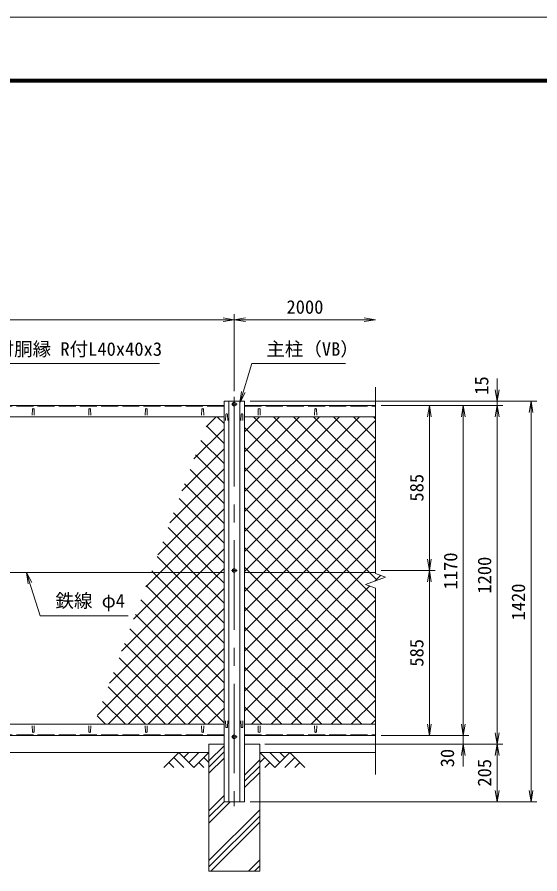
# Model space of a CAD drawing. Units: millimetres, scale not verified. Extents: x -4200 to 4200, y -2970 to 2970.
# Drawn here: x -2149 to -298, y -66 to 2970 of the extents above; entities that cross this region are included whole.
import ezdxf
from ezdxf.enums import TextEntityAlignment as Align

# ---------------------------------------------------------------- set-up
doc = ezdxf.new("R2010")
doc.units = ezdxf.units.MM
doc.header["$LTSCALE"] = 10
doc.linetypes.add('DASHED', pattern=[7.5, 6, -1.5])
doc.linetypes.add('USER1', pattern=[50.8, 31.75, -6.35, 6.35, -6.35])
for name, color, linetype, lineweight in [('0-0_D-STR1', 1, 'Continuous', 18), ('0-1_D-BMK', 2, 'USER1', 13), ('0-2_D-STR-DIM', 7, 'Continuous', 13), ('0-3_D-STR3', 3, 'Continuous', 13), ('0-4_D-BGD', 7, 'Continuous', 18), ('0-5_D-STR4', 7, 'Continuous', 18), ('0-6_D-DCR-HCH', 7, 'Continuous', 13), ('0-7_0', 7, 'Continuous', 18), ('0-9_D-STR2', 7, 'Continuous', 13), ('0-A_D-STR-TXT', 7, 'Continuous', 13), ('0-B_D-TTL', 7, 'Continuous', 18)]:
    doc.layers.add(name, color=color, linetype=linetype, lineweight=lineweight)
doc.styles.add('ＭＳ ゴシック', font='')
doc.styles.get('ＭＳ ゴシック').set_extended_font_data('MS Gothic')

# ---------------------------------------------------------------- blocks, each defined once
blk = doc.blocks.new('_Open')
at = {"layer": '0-7_0'}
blk.add_line((-10, 1.667), (0, 0), dxfattribs=at)
blk.add_lwpolyline([(-10, -1.667), (0, 0), (-10, 0)], dxfattribs=at)

msp = doc.modelspace()

# ---------------------------------------------------------------- linework, layer by layer
at = {"layer": '0-0_D-STR1'}
for p, q in [((-1416.47, 1593.92), (-3354.97, 1593.92)), ((-2094.97, 1580.79), (-2095.72, 1559.29)), ((-2088.97, 1580.79), (-2088.22, 1559.29)), ((-1894.97, 1580.79), (-1895.72, 1559.29)), ((-1888.97, 1580.79), (-1888.22, 1559.29)), ((-1694.97, 1580.79), (-1695.72, 1559.29)), ((-1688.97, 1580.79), (-1688.22, 1559.29)), ((-1494.97, 1580.79), (-1495.72, 1559.29)), ((-1488.97, 1580.79), (-1488.22, 1559.29)), ((-1398.97, 188.92), (-1398.97, 1608.92)), ((-1360.97, 188.92), (-1360.97, 1608.92)), ((-1343.47, 188.92), (-1343.47, 1608.92)), ((-1343.47, 1593.92), (-879.97, 1593.92)), ((-1294.97, 1580.79), (-1295.72, 1559.29)), ((-1288.97, 1580.79), (-1288.22, 1559.29)), ((-1094.97, 1580.79), (-1095.72, 1559.29)), ((-1088.97, 1580.79), (-1088.22, 1559.29)), ((-3354.97, 1553.92), (-1416.47, 1553.92)), ((-1409.97, 1562.3), (-1410.72, 1540.8)), ((-1403.97, 1562.3), (-1403.22, 1540.8)), ((-1355.97, 1562.3), (-1356.72, 1540.8)), ((-1349.97, 1562.3), (-1349.22, 1540.8)), ((-879.97, 1553.92), (-1343.47, 1553.92)), ((-3354.97, 463.92), (-1416.47, 463.92)), ((-2094.97, 437.05), (-2095.72, 458.55)), ((-2088.97, 437.05), (-2088.22, 458.55)), ((-1894.97, 437.05), (-1895.72, 458.55)), ((-1888.97, 437.05), (-1888.22, 458.55)), ((-1694.97, 437.05), (-1695.72, 458.55)), ((-1688.97, 437.05), (-1688.22, 458.55)), ((-1494.97, 437.05), (-1495.72, 458.55)), ((-1488.97, 437.05), (-1488.22, 458.55)), ((-1409.97, 454.25), (-1410.72, 475.75)), ((-1403.97, 454.25), (-1403.22, 475.75)), ((-1355.97, 454.25), (-1356.72, 475.75)), ((-1349.97, 454.25), (-1349.22, 475.75)), ((-879.97, 463.92), (-1343.47, 463.92)), ((-1294.97, 437.05), (-1295.72, 458.55)), ((-1288.97, 437.05), (-1288.22, 458.55)), ((-1094.97, 437.05), (-1095.72, 458.55)), ((-1088.97, 437.05), (-1088.22, 458.55)), ((-1416.47, 423.92), (-3354.97, 423.92)), ((-1343.47, 423.92), (-879.97, 423.92)), ((-1416.47, 188.92), (-1343.47, 188.92))]:
    msp.add_line(p, q, dxfattribs=at)
at = {"layer": '0-0_D-STR1', "linetype": 'DASHED'}
for p, q in [((-1416.47, 1590.92), (-3354.97, 1590.92)), ((-1343.47, 1590.92), (-879.97, 1590.92)), ((-1416.47, 426.92), (-3354.97, 426.92)), ((-1343.47, 426.92), (-879.97, 426.92))]:
    msp.add_line(p, q, dxfattribs=at)
at = {"layer": '0-0_D-STR1'}
msp.add_lwpolyline([(-1416.47, 188.92), (-1416.47, 1608.92), (-1343.47, 1608.92)], dxfattribs=at)
for centre, start, end in [((-2091.97, 1579.54), 22.61986, 157.38014), ((-1891.97, 1579.54), 22.61986, 157.38014), ((-1691.97, 1579.54), 22.61986, 157.38014), ((-1491.97, 1579.54), 22.61986, 157.38014), ((-1291.97, 1579.54), 22.61986, 157.38014), ((-1091.97, 1579.54), 22.61986, 157.38014), ((-1406.97, 1561.05), 22.61986, 157.38014), ((-1352.97, 1561.05), 22.61986, 157.38014), ((-2091.97, 438.3), 202.61986, 337.38014), ((-1891.97, 438.3), 202.61986, 337.38014), ((-1691.97, 438.3), 202.61986, 337.38014), ((-1491.97, 438.3), 202.61986, 337.38014), ((-1406.97, 455.5), 202.61986, 337.38014), ((-1352.97, 455.5), 202.61986, 337.38014), ((-1291.97, 438.3), 202.61986, 337.38014), ((-1091.97, 438.3), 202.61986, 337.38014)]:
    msp.add_arc(centre, 3.25, start, end, dxfattribs=at)
at = {"layer": '0-1_D-BMK'}
for p, q in [((-1379.97, 1623.92), (-1379.97, 173.92)), ((-1369.97, 1598.42), (-1389.97, 1598.42)), ((-1369.97, 1008.92), (-1389.97, 1008.92)), ((-1369.97, 419.42), (-1389.97, 419.42))]:
    msp.add_line(p, q, dxfattribs=at)
at = {"layer": '0-2_D-STR-DIM'}
for p, q in [((-1379.97, 1643.92), (-1379.97, 1917.7)), ((-1379.97, 1643.92), (-1379.97, 1917.7)), ((-3379.97, 1897.7), (-1379.97, 1897.7)), ((-1379.97, 1897.7), (-879.97, 1897.7)), ((-448.93, 1648.92), (-448.93, 1688.92)), ((-879.97, 1658.37), (-879.97, 998.14)), ((-1323.47, 1608.92), (-428.93, 1608.92)), ((-1323.47, 1608.92), (-308.93, 1608.92)), ((-859.97, 1593.92), (-668.93, 1593.92)), ((-859.97, 1593.92), (-548.93, 1593.92)), ((-859.97, 1593.92), (-428.93, 1593.92)), ((-859.97, 1593.92), (-428.93, 1593.92)), ((-688.93, 1008.92), (-688.93, 1593.92)), ((-568.93, 1593.92), (-568.93, 423.92)), ((-448.93, 1593.92), (-448.93, 1608.92)), ((-448.93, 1593.92), (-448.93, 393.92)), ((-328.93, 188.92), (-328.93, 1608.92)), ((-448.93, 1553.92), (-448.93, 1513.92)), ((-859.97, 1008.92), (-668.93, 1008.92)), ((-859.97, 1008.92), (-668.93, 1008.92)), ((-688.93, 423.92), (-688.93, 1008.92)), ((-915.21, 959.67), (-844.74, 985.32)), ((-844.74, 985.32), (-879.97, 998.14)), ((-879.97, 946.84), (-915.21, 959.67)), ((-879.97, 946.84), (-879.97, 286.61)), ((-568.93, 463.92), (-568.93, 503.92)), ((-859.97, 423.92), (-668.93, 423.92)), ((-859.97, 423.92), (-548.93, 423.92)), ((-859.97, 423.92), (-548.93, 423.92)), ((-568.93, 423.92), (-568.93, 393.92)), ((-1272.2, 393.92), (-428.93, 393.92)), ((-1269.97, 393.92), (-548.93, 393.92)), ((-1269.97, 393.92), (-428.93, 393.92)), ((-448.93, 393.92), (-448.93, 188.92)), ((-568.93, 353.92), (-568.93, 313.92)), ((-1323.47, 188.92), (-428.93, 188.92)), ((-1323.47, 188.92), (-308.93, 188.92))]:
    msp.add_line(p, q, dxfattribs=at)
at = {"layer": '0-3_D-STR3'}
for p, q in [((-1379.97, 1605.92), (-1386.47, 1602.17)), ((-1386.47, 1602.17), (-1386.47, 1594.66)), ((-1386.47, 1594.66), (-1379.97, 1590.91)), ((-1373.47, 1602.17), (-1379.97, 1605.92)), ((-1379.97, 1590.91), (-1373.47, 1594.66)), ((-1373.47, 1594.66), (-1373.47, 1602.17)), ((-1416.47, 1002.17), (-3354.97, 1002.17)), ((-1379.97, 1016.42), (-1386.47, 1012.67)), ((-1386.47, 1012.67), (-1386.47, 1005.16)), ((-1386.47, 1005.16), (-1379.97, 1001.41)), ((-1373.47, 1012.67), (-1379.97, 1016.42)), ((-1379.97, 1001.41), (-1373.47, 1005.16)), ((-1373.47, 1005.16), (-1373.47, 1012.67)), ((-879.97, 1002.17), (-1343.47, 1002.17)), ((-1379.97, 426.92), (-1386.47, 423.17)), ((-1373.47, 423.17), (-1379.97, 426.92)), ((-1386.47, 423.17), (-1386.47, 415.66)), ((-1386.47, 415.66), (-1379.97, 411.91)), ((-1379.97, 411.91), (-1373.47, 415.66)), ((-1373.47, 415.66), (-1373.47, 423.17))]:
    msp.add_line(p, q, dxfattribs=at)
for centre in [(-1379.97, 1598.42), (-1379.97, 1008.92), (-1379.97, 419.42)]:
    msp.add_circle(centre, 6.25, dxfattribs=at)
at = {"layer": '0-4_D-BGD'}
for p, q in [((-1469.97, 363.92), (-3289.97, 363.92)), ((-1289.97, 363.92), (-879.97, 363.92))]:
    msp.add_line(p, q, dxfattribs=at)
at = {"layer": '0-5_D-STR4'}
for p, q in [((-1469.97, 393.92), (-1469.97, -56.08)), ((-1416.47, 393.92), (-1469.97, 393.92)), ((-1289.97, 393.92), (-1343.47, 393.92)), ((-1289.97, 393.92), (-1289.97, -56.08)), ((-1289.97, -56.08), (-1469.97, -56.08))]:
    msp.add_line(p, q, dxfattribs=at)
at = {"layer": '0-6_D-DCR-HCH'}
for p, q in [((-1469.97, 334.55), (-1416.47, 388.05)), ((-1469.97, 312.45), (-1416.47, 365.95)), ((-1576.4, 363.92), (-1629.61, 310.71)), ((-1594.14, 346.18), (-1558.5, 310.71)), ((-1576.4, 363.92), (-1523.19, 310.71)), ((-1558.66, 346.18), (-1540.92, 363.92)), ((-1540.92, 328.44), (-1505.45, 363.92)), ((-1523.19, 310.71), (-1469.97, 363.92)), ((-1487.71, 346.18), (-1469.97, 328.52)), ((-1469.97, 290.36), (-1416.47, 343.86)), ((-1343.47, 284.27), (-1289.97, 337.77)), ((-1236.76, 310.71), (-1289.97, 363.92)), ((-1272.24, 346.18), (-1289.97, 328.52)), ((-1219.03, 328.44), (-1254.5, 363.92)), ((-1183.55, 363.92), (-1236.76, 310.71)), ((-1201.2, 346.09), (-1219.03, 363.92)), ((-1165.81, 346.18), (-1201.45, 310.71)), ((-1183.55, 363.92), (-1130.34, 310.71)), ((-1611.87, 328.44), (-1594.05, 310.71)), ((-1505.45, 328.44), (-1487.63, 310.71)), ((-1343.47, 262.18), (-1289.97, 315.68)), ((-1254.5, 328.44), (-1272.32, 310.71)), ((-1148.08, 328.44), (-1165.89, 310.71)), ((-1343.47, 240.08), (-1289.97, 293.58)), ((-1469.97, 157.77), (-1416.47, 211.27)), ((-1469.97, 135.68), (-1416.47, 189.18)), ((-1469.97, 113.58), (-1394.64, 188.92)), ((-1469.97, -19), (-1289.97, 161)), ((-1469.97, -41.1), (-1289.97, 138.9)), ((-1462.86, -56.08), (-1289.97, 116.8)), ((-1330.28, -56.08), (-1289.97, -15.78)), ((-1308.18, -56.08), (-1289.97, -37.88))]:
    msp.add_line(p, q, dxfattribs=at)
at = {"layer": '0-9_D-STR2'}
for p, q in [((-1480.1, 1517.67), (-1443.85, 1553.92)), ((-1416.47, 1529.67), (-1440.72, 1553.92)), ((-1343.47, 1500.74), (-1290.3, 1553.92)), ((-1343.47, 1430.03), (-1219.59, 1553.92)), ((-1343.47, 1359.32), (-1148.88, 1553.92)), ((-1343.47, 1288.61), (-1078.16, 1553.92)), ((-1343.47, 1217.9), (-1007.45, 1553.92)), ((-1343.47, 1147.19), (-936.74, 1553.92)), ((-879.97, 1122.46), (-1311.43, 1553.92)), ((-879.97, 1193.17), (-1240.72, 1553.92)), ((-879.97, 1263.88), (-1170.01, 1553.92)), ((-879.97, 1334.6), (-1099.3, 1553.92)), ((-879.97, 1405.31), (-1028.59, 1553.92)), ((-879.97, 1476.02), (-957.87, 1553.92)), ((-879.97, 1546.73), (-887.16, 1553.92)), ((-1416.47, 1458.96), (-1478.75, 1521.24)), ((-1343.47, 1076.48), (-879.97, 1539.98)), ((-1522.81, 1404.24), (-1416.47, 1510.58)), ((-879.97, 1051.75), (-1343.47, 1515.25)), ((-1416.47, 1388.25), (-1498.1, 1469.87)), ((-1343.47, 1005.76), (-879.97, 1469.26)), ((-1565.53, 1290.81), (-1416.47, 1439.87)), ((-1416.47, 1317.54), (-1517.44, 1418.51)), ((-1276.36, 1002.17), (-879.97, 1398.55)), ((-1608.25, 1177.39), (-1416.47, 1369.16)), ((-1416.47, 1246.83), (-1536.79, 1367.14)), ((-971.81, 1002.17), (-1343.47, 1373.83)), ((-1416.47, 1176.12), (-1556.13, 1315.78)), ((-1205.65, 1002.17), (-879.97, 1327.84)), ((-1650.97, 1063.96), (-1416.47, 1298.45)), ((-1042.52, 1002.17), (-1343.47, 1303.12)), ((-1416.47, 1105.41), (-1575.48, 1264.41)), ((-1134.94, 1002.17), (-879.97, 1257.13)), ((-1642.05, 1002.17), (-1416.47, 1227.74)), ((-1113.23, 1002.17), (-1343.47, 1232.41)), ((-1416.47, 1034.7), (-1594.82, 1213.04)), ((-1064.23, 1002.17), (-879.97, 1186.42)), ((-1454.65, 1002.17), (-1614.16, 1161.68)), ((-1571.34, 1002.17), (-1416.47, 1157.03)), ((-1183.94, 1002.17), (-1343.47, 1161.7)), ((-1525.36, 1002.17), (-1633.51, 1110.31)), ((-993.52, 1002.17), (-879.97, 1115.71)), ((-1500.63, 1002.17), (-1416.47, 1086.32)), ((-1254.65, 1002.17), (-1343.47, 1090.99)), ((-1596.07, 1002.17), (-1652.85, 1058.95)), ((-922.81, 1002.17), (-879.97, 1045)), ((-1821.84, 610.24), (-1429.91, 1002.17)), ((-1779.12, 723.67), (-1500.63, 1002.17)), ((-1736.4, 837.1), (-1571.34, 1002.17)), ((-1693.69, 950.53), (-1642.05, 1002.17)), ((-1666.78, 1002.17), (-1672.2, 1007.58)), ((-1416.47, 751.86), (-1666.78, 1002.17)), ((-1416.47, 822.57), (-1596.07, 1002.17)), ((-1416.47, 893.28), (-1525.36, 1002.17)), ((-1416.47, 963.99), (-1454.65, 1002.17)), ((-1429.91, 1002.17), (-1416.47, 1015.61)), ((-1325.36, 1002.17), (-1343.47, 1020.28)), ((-1343.47, 935.05), (-1276.36, 1002.17)), ((-1343.47, 864.34), (-1205.65, 1002.17)), ((-1343.47, 793.63), (-1134.94, 1002.17)), ((-1343.47, 722.92), (-1064.23, 1002.17)), ((-1343.47, 652.21), (-993.52, 1002.17)), ((-1343.47, 581.5), (-922.81, 1002.17)), ((-879.97, 556.78), (-1325.36, 1002.17)), ((-879.97, 627.49), (-1254.65, 1002.17)), ((-879.97, 698.2), (-1183.94, 1002.17)), ((-879.97, 768.91), (-1113.23, 1002.17)), ((-879.97, 839.62), (-1042.52, 1002.17)), ((-879.97, 910.33), (-971.81, 1002.17)), ((-882.8, 971.46), (-862.49, 991.78)), ((-1864.56, 496.81), (-1416.47, 944.9)), ((-1416.47, 681.15), (-1691.54, 956.22)), ((-1343.47, 510.79), (-900.1, 954.16)), ((-879.97, 486.07), (-1343.47, 949.57)), ((-1416.47, 610.44), (-1710.89, 904.85)), ((-1319.64, 463.92), (-879.97, 903.58)), ((-1826.74, 463.92), (-1416.47, 874.19)), ((-1416.47, 539.72), (-1730.23, 853.48)), ((-928.53, 463.92), (-1343.47, 878.86)), ((-1248.93, 463.92), (-879.97, 832.87)), ((-1756.03, 463.92), (-1416.47, 803.48)), ((-1416.47, 469.01), (-1749.58, 802.12)), ((-999.25, 463.92), (-1343.47, 808.15)), ((-1178.21, 463.92), (-879.97, 762.16)), ((-1482.09, 463.92), (-1768.92, 750.75)), ((-1685.32, 463.92), (-1416.47, 732.76)), ((-1069.96, 463.92), (-1343.47, 737.44)), ((-1552.8, 463.92), (-1788.27, 699.39)), ((-1107.5, 463.92), (-879.97, 691.45)), ((-1623.51, 463.92), (-1807.61, 648.02)), ((-1614.61, 463.92), (-1416.47, 662.05)), ((-1140.67, 463.92), (-1343.47, 666.72)), ((-1036.79, 463.92), (-879.97, 620.74)), ((-1694.22, 463.92), (-1826.96, 596.65)), ((-1543.9, 463.92), (-1416.47, 591.34)), ((-1211.38, 463.92), (-1343.47, 596.01)), ((-966.08, 463.92), (-879.97, 550.03)), ((-1764.93, 463.92), (-1846.3, 545.29)), ((-1473.19, 463.92), (-1416.47, 520.63)), ((-1282.09, 463.92), (-1343.47, 525.3)), ((-1835.64, 463.92), (-1865.65, 493.92)), ((-895.37, 463.92), (-879.97, 479.31))]:
    msp.add_line(p, q, dxfattribs=at)
msp.add_lwpolyline([(-873.71, 974.77), (-901.1, 1002.17), (-1343.47, 1444.54)], dxfattribs=at)
at = {"layer": '0-A_D-STR-TXT'}
for points in [[(-1645.07, 1742.79), (-2342.95, 1742.79), (-2388.31, 1595.83)], [(-986.26, 1742.8), (-1317.64, 1742.8), (-1359.33, 1605.13)], [(-1755.92, 848.54), (-2067.25, 848.54), (-2115.34, 1000.26)]]:
    msp.add_lwpolyline(points, dxfattribs=at)
at = {"layer": '0-B_D-TTL', "color": 2}
msp.add_lwpolyline([(-4200, 2970), (4200, 2970), (4200, -2970), (-4200, -2970)], close=True, dxfattribs=at)
at = {"layer": '0-B_D-TTL'}
for points in [[(-3930, 2750), (3930, 2750), (3930, -2750), (-3930, -2750)], [(-3927.5, 2747.5), (3927.5, 2747.5), (3927.5, -2747.5), (-3927.5, -2747.5)], [(-3925, 2745), (3925, 2745), (3925, -2745), (-3925, -2745)], [(-3922.5, 2742.5), (3922.5, 2742.5), (3922.5, -2742.5), (-3922.5, -2742.5)], [(-3920, 2740), (3920, 2740), (3920, -2740), (-3920, -2740)]]:
    msp.add_lwpolyline(points, close=True, dxfattribs=at)

# ---------------------------------------------------------------- block references
at = {"layer": '0-2_D-STR-DIM', "xscale": 4, "yscale": 4}
for p in [(-1379.97, 1897.7), (-879.97, 1897.7)]:
    msp.add_blockref('_Open', p, dxfattribs=at)
for p, rotation in [((-1379.97, 1897.7), 180), ((-448.93, 1608.92), 270), ((-688.93, 1593.92), 90), ((-568.93, 1593.92), 90), ((-448.93, 1593.92), 90), ((-448.93, 1593.92), 90), ((-328.93, 1608.92), 90), ((-688.93, 1008.92), 270), ((-688.93, 1008.92), 90), ((-688.93, 423.92), 270), ((-568.93, 423.92), 270), ((-568.93, 423.92), 270), ((-448.93, 393.92), 270), ((-568.93, 393.92), 90), ((-448.93, 393.92), 90), ((-448.93, 188.92), 270), ((-328.93, 188.92), 270)]:
    msp.add_blockref('_Open', p, dxfattribs=dict(at, rotation=rotation))
at = {"layer": '0-A_D-STR-TXT', "xscale": 4, "yscale": 4}
for p, rotation in [((-1359.91, 1603.22), 253.14944), ((-2115.95, 1002.17), 107.58773)]:
    msp.add_blockref('_Open', p, dxfattribs=dict(at, rotation=rotation))

# ---------------------------------------------------------------- texts
at = {"layer": '0-2_D-STR-DIM', "style": 'ＭＳ ゴシック'}
msp.add_text('2000', height=48.09, dxfattribs=at).set_placement((-1195.24, 1904.45), align=Align.BOTTOM_LEFT)
for s, p in [('15', (-465.87, 1631.74)), ('585', (-695.68, 1253.17)), ('1170', (-575.68, 942)), ('1200', (-455.68, 927)), ('1420', (-335.68, 832)), ('585', (-695.68, 668.17)), ('30', (-587.19, 311.49)), ('205', (-455.68, 243.05))]:
    msp.add_text(s, height=48.09, rotation=90, dxfattribs=at).set_placement(p, align=Align.BOTTOM_LEFT)
at = {"layer": '0-A_D-STR-TXT', "style": 'ＭＳ ゴシック'}
for s, p in [('爪付胴縁 R付L40x40x3', (-2291.01, 1755.37)), ('主柱（VB）', (-1266.72, 1755.38)), ('鉄線 φ4', (-2013.53, 863.41))]:
    msp.add_text(s, height=48.09, dxfattribs=at).set_placement(p, align=Align.BOTTOM_LEFT)

doc.saveas('drawing.dxf')
